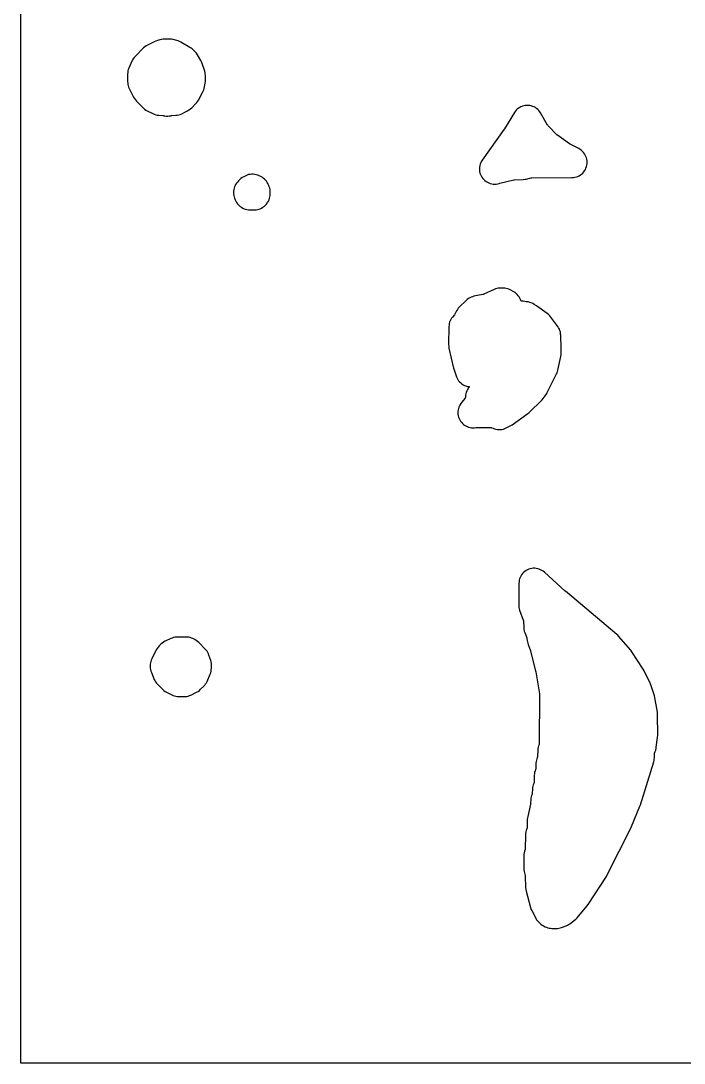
# Model space of a CAD drawing. Header units: millimetres. Extents: x 0 to 300, y 0 to 300.
# Drawn here: x 0 to 108.8, y 0 to 171 of the extents above; entities that cross this region are included whole.
import ezdxf

# ---------------------------------------------------------------- set-up
doc = ezdxf.new("R2010")
doc.units = ezdxf.units.MM
doc.layers.add('CUT', color=7, linetype='CONTINUOUS')

msp = doc.modelspace()

# ---------------------------------------------------------------- linework, layer by layer
at = {"layer": 'CUT'}
for points in [[(0.0029, 0.0029), (0, 0.0614), (0, 299.9386), (0.0029, 299.9971), (0.0614, 300), (299.9021, 300), (299.9605, 299.9971), (299.9634, 299.9386), (299.9634, 0.0614), (299.9605, 0.0029), (299.9021, 0), (0.0614, 0)], [(18.9498, 157.8203), (20.1017, 156.6666), (20.2956, 156.4917), (20.5067, 156.338), (20.7326, 156.2071), (21.6249, 155.7509), (21.8649, 155.6437), (22.1148, 155.5623), (22.3718, 155.5076), (22.6332, 155.4802), (23.2782, 155.4466), (23.2951, 155.4454), (23.3303, 155.4405), (23.4362, 155.4161), (23.4366, 155.418), (23.5958, 155.3825), (23.8435, 155.3527), (24.093, 155.3478), (24.3418, 155.3677), (24.5873, 155.4124), (24.7001, 155.4388), (24.7332, 155.4433), (24.7506, 155.4446), (25.3987, 155.4752), (25.6506, 155.4999), (25.8987, 155.55), (26.1404, 155.6249), (26.3733, 155.7238), (27.0063, 156.0314), (27.2148, 156.1453), (27.5498, 156.3495), (27.794, 156.5191), (28.0164, 156.7164), (28.6938, 157.3939), (28.8596, 157.5769), (29.0065, 157.7753), (29.1331, 157.9873), (29.7989, 159.2386), (29.8999, 159.4521), (29.9803, 159.6742), (30.0393, 159.9028), (30.2207, 160.7731), (30.2628, 161.054), (30.2728, 161.338), (30.2582, 162.0023), (30.2419, 162.238), (30.2034, 162.4711), (30.1431, 162.6996), (29.7487, 163.9499), (29.6423, 164.2282), (29.5036, 164.4919), (28.9415, 165.4211), (28.7758, 165.6621), (28.583, 165.8821), (28.2515, 166.2184), (28.0882, 166.37), (27.912, 166.5064), (27.7244, 166.6266), (26.2229, 167.4967), (26.0098, 167.6069), (25.7871, 167.6962), (25.557, 167.7636), (24.9777, 167.9037), (24.6821, 167.9566), (24.3822, 167.9737), (23.6193, 167.9713), (23.3222, 167.9526), (23.0295, 167.8988), (22.3833, 167.7396), (22.109, 167.6551), (21.8463, 167.5397), (20.7648, 166.9888), (20.5395, 166.8588), (20.3288, 166.706), (20.1352, 166.5322), (18.7242, 165.1264), (18.5651, 164.9521), (18.4231, 164.7637), (18.2995, 164.5627), (18.1955, 164.3509), (17.711, 163.235), (17.6212, 162.9953), (17.5564, 162.7476), (17.5173, 162.4946), (17.5043, 162.2389), (17.5045, 161.0063), (17.5154, 160.7738), (17.5479, 160.5432), (17.6017, 160.3167), (17.6763, 160.0961), (17.7712, 159.8834), (18.4856, 158.4632), (18.6172, 158.2329), (18.7726, 158.0177)], [(75.2734, 146.0053), (75.354, 145.7693), (75.4578, 145.5425), (75.5836, 145.3271), (75.7303, 145.1254), (75.8963, 144.9393), (76.08, 144.7707), (76.2796, 144.6212), (76.4932, 144.4923), (76.7185, 144.3854), (76.9533, 144.3014), (77.1953, 144.2412), (77.4422, 144.2055), (77.6913, 144.1945), (77.9403, 144.2084), (78.1867, 144.2471), (78.428, 144.3101), (78.4322, 144.3114), (78.5101, 144.3332), (80.8297, 144.9024), (80.8504, 144.9069), (80.937, 144.9186), (80.9582, 144.9198), (82.3704, 144.9591), (82.6138, 144.9778), (82.8543, 145.0202), (83.6638, 145.2039), (83.6849, 145.2081), (83.7733, 145.2183), (83.7948, 145.2191), (90.3556, 145.263), (90.6008, 145.2767), (90.8436, 145.3144), (91.0814, 145.3758), (91.3121, 145.4602), (91.5334, 145.5668), (91.7432, 145.6947), (91.9394, 145.8425), (92.1201, 146.0088), (92.2837, 146.1921), (92.4285, 146.3906), (92.5531, 146.6023), (92.6563, 146.8252), (92.7371, 147.0572), (92.7948, 147.2959), (92.8288, 147.5392), (92.8387, 147.7847), (92.8245, 148.0299), (92.7863, 148.2726), (92.7245, 148.5103), (92.6396, 148.7409), (92.5325, 148.9619), (92.4043, 149.1714), (92.2561, 149.3674), (92.0894, 149.5478), (91.9057, 149.711), (91.7085, 149.8696), (91.4856, 150.0296), (91.2465, 150.1642), (90.0635, 150.7471), (90.0589, 150.7494), (89.9931, 150.7881), (89.9782, 150.7981), (87.9701, 152.2106), (87.9551, 152.2217), (87.8965, 152.2718), (87.8832, 152.2849), (86.4577, 153.7543), (86.4416, 153.772), (86.3816, 153.8509), (86.3689, 153.8712), (85.2034, 155.8657), (85.0694, 156.0711), (84.9159, 156.2625), (84.7444, 156.4379), (84.5566, 156.5956), (84.3542, 156.7341), (84.1392, 156.8522), (83.9136, 156.9486), (83.6797, 157.0224), (83.4397, 157.073), (83.1959, 157.0998), (82.9506, 157.1026), (82.7063, 157.0813), (82.4652, 157.0362), (82.2296, 156.9677), (82.002, 156.8764), (81.7843, 156.7633), (81.5788, 156.6294), (81.3874, 156.476), (81.212, 156.3045), (81.0542, 156.1167), (80.9156, 155.9144), (79.2988, 153.2864), (79.2766, 153.2516), (79.2533, 153.2176), (75.6402, 148.1448), (75.5059, 147.9347), (75.3931, 147.7123), (75.303, 147.4797), (75.2366, 147.2393), (75.1945, 146.9935), (75.177, 146.7447), (75.1845, 146.4954), (75.2167, 146.2481)], [(35.0341, 141.8725), (35.1355, 141.6212), (35.241, 141.3932), (35.3689, 141.177), (35.5178, 140.9748), (35.6862, 140.7885), (35.7764, 140.6983), (35.959, 140.5329), (36.157, 140.3863), (36.3685, 140.2598), (36.5913, 140.1548), (36.8235, 140.0722), (37.0627, 140.0129), (37.3065, 139.9774), (37.5526, 139.9661), (38.3127, 139.9687), (38.5547, 139.9813), (38.7945, 140.0172), (39.0296, 140.0762), (39.2579, 140.1577), (39.4772, 140.261), (39.6855, 140.385), (39.8808, 140.5285), (40.0613, 140.6903), (40.2253, 140.8689), (40.3712, 141.0624), (40.4638, 141.1987), (40.5928, 141.41), (40.7003, 141.6332), (40.7851, 141.8658), (40.8465, 142.1057), (40.8839, 142.3505), (40.8968, 142.5978), (40.8976, 142.8586), (40.8881, 143.0839), (40.8583, 143.3073), (40.8085, 143.5272), (40.7391, 143.7417), (40.6507, 143.949), (40.4949, 144.2729), (40.3826, 144.4808), (40.2511, 144.6771), (40.1017, 144.8602), (39.9357, 145.0283), (39.7545, 145.18), (39.5598, 145.314), (39.3534, 145.4289), (39.0837, 145.5627), (38.8497, 145.6644), (38.6066, 145.7416), (38.3569, 145.7937), (38.1031, 145.82), (37.848, 145.8203), (37.5942, 145.7947), (37.3443, 145.7433), (37.101, 145.6667), (36.8667, 145.5657), (36.5392, 145.4042), (36.3074, 145.2742), (36.0907, 145.1203), (35.8915, 144.9442), (35.6719, 144.7282), (35.4968, 144.5371), (35.3424, 144.3289), (35.2104, 144.1058), (35.138, 143.9675), (35.0368, 143.7494), (34.9571, 143.5226), (34.8995, 143.2892), (34.8645, 143.0513), (34.8526, 142.8112), (34.8638, 142.5711), (34.8981, 142.3331), (34.955, 142.0995)], [(70.1442, 117.5654), (70.1932, 117.2669), (70.9339, 114.005), (71.022, 113.7053), (71.4253, 112.5946), (71.5212, 112.3665), (71.6391, 112.1489), (71.778, 111.9441), (71.9364, 111.7541), (72.1129, 111.5806), (72.3056, 111.4254), (72.5128, 111.29), (72.7323, 111.1758), (72.962, 111.0838), (73.1997, 111.015), (73.443, 110.97), (73.5447, 110.9615), (73.4724, 110.8816), (73.3283, 110.6874), (73.2037, 110.4802), (73.0996, 110.2619), (73.0171, 110.0347), (72.957, 109.8004), (72.9197, 109.5615), (72.9057, 109.3201), (72.9053, 109.2693), (72.8883, 109.2132), (72.8619, 109.1385), (72.8556, 109.1219), (72.8403, 109.0886), (72.8195, 109.0588), (72.8083, 109.0448), (72.2881, 108.4256), (72.1163, 108.1954), (71.9721, 107.9471), (71.921, 107.8462), (71.8225, 107.6259), (71.7457, 107.3972), (71.6913, 107.1621), (71.6598, 106.9228), (71.6516, 106.6817), (71.6666, 106.4408), (71.7048, 106.2025), (71.7657, 105.9691), (71.8489, 105.7425), (71.9536, 105.5251), (72.0787, 105.3188), (72.2232, 105.1254), (72.3856, 104.947), (72.5644, 104.785), (72.7581, 104.641), (72.9647, 104.5163), (73.1824, 104.4122), (73.4091, 104.3295), (73.6427, 104.269), (73.8811, 104.2314), (74.122, 104.2169), (74.3631, 104.2258), (74.5953, 104.2568), (74.6373, 104.2605), (74.6559, 104.2608), (77.1057, 104.2448), (77.1259, 104.2441), (77.1674, 104.2396), (77.2071, 104.2267), (77.2258, 104.219), (77.4183, 104.1339), (77.6491, 104.0453), (77.8874, 103.9799), (78.131, 103.9384), (78.3776, 103.9211), (78.6246, 103.9282), (78.8698, 103.9597), (79.1106, 104.0153), (79.3448, 104.0944), (79.57, 104.1962), (80.234, 104.5368), (80.5384, 104.7214), (83.1207, 106.5514), (83.2751, 106.6701), (83.4198, 106.8004), (85.342, 108.673), (85.4933, 108.8341), (85.6298, 109.0079), (86.1125, 109.6818), (86.2222, 109.8486), (86.3182, 110.0236), (87.8327, 113.0662), (87.9175, 113.2559), (87.9862, 113.452), (88.0384, 113.6531), (88.524, 115.9043), (88.5689, 116.1941), (88.5796, 116.4871), (88.5619, 117.2779), (88.562, 117.3033), (88.5139, 119.4322), (88.5039, 119.5691), (88.4956, 119.6832), (88.4955, 119.6835), (88.4955, 119.6838), (88.4713, 119.8216), (88.4519, 119.9318), (88.4518, 119.932), (88.4518, 119.9323), (88.4127, 120.0708), (88.3834, 120.1747), (88.3834, 120.1749), (88.3833, 120.1751), (88.3278, 120.3157), (88.2908, 120.4095), (88.2907, 120.4096), (88.2907, 120.4097), (88.2135, 120.5591), (88.175, 120.6338), (88.1749, 120.6338), (88.1749, 120.6339), (88.0371, 120.8452), (86.9166, 122.3876), (86.7372, 122.607), (86.5342, 122.8048), (86.3102, 122.9783), (84.5256, 124.205), (84.1607, 124.4559), (83.9331, 124.595), (83.692, 124.7092), (83.4401, 124.7969), (83.1802, 124.8574), (82.9154, 124.8898), (82.9073, 124.8903), (82.862, 124.9026), (82.6181, 124.9558), (82.3701, 124.9844), (82.1205, 124.9882), (82.0224, 124.9798), (82.0152, 125.0112), (81.9358, 125.2461), (81.8336, 125.472), (81.7095, 125.6866), (81.5647, 125.888), (81.4007, 126.0739), (81.2191, 126.2427), (81.0216, 126.3927), (80.8103, 126.5224), (80.2473, 126.8306), (80.0332, 126.9348), (79.8102, 127.0183), (79.5802, 127.0801), (79.3454, 127.1197), (79.1078, 127.1369), (78.7298, 127.1461), (78.5, 127.1411), (78.2716, 127.115), (78.0466, 127.0681), (77.8269, 127.0007), (77.6142, 126.9134), (75.9008, 126.1161), (75.879, 126.1068), (75.7844, 126.0761), (75.7613, 126.0708), (74.2913, 125.7847), (74.0543, 125.7265), (73.8241, 125.6454), (73.6029, 125.5422), (73.3928, 125.418), (73.1959, 125.2739), (73.0139, 125.1113), (71.8918, 124.0053), (71.7216, 123.8197), (71.5709, 123.6179), (71.4413, 123.402), (71.1498, 122.8558), (71.1399, 122.8384), (71.0931, 122.7689), (71.0806, 122.7532), (70.7667, 122.3768), (70.6212, 122.1841), (70.495, 121.9783), (70.3892, 121.7613), (70.3049, 121.5351), (70.2427, 121.3018), (70.2034, 121.0636), (70.1872, 120.8227), (70.1316, 117.8675)], [(82.9594, 69.7669), (82.9699, 69.7305), (82.977, 69.6931), (82.9791, 69.6758), (83.0101, 69.3523), (83.043, 69.1218), (83.0973, 68.8953), (83.1724, 68.6749), (83.5198, 67.7925), (83.5463, 67.7181), (83.5679, 67.6422), (84.405, 64.291), (84.4164, 64.2413), (84.4256, 64.1911), (85.0106, 60.5833), (85.0113, 60.5779), (85.018, 60.4979), (85.0184, 60.4791), (84.9884, 52.4194), (84.9878, 52.3979), (84.9826, 52.3531), (84.9726, 52.3092), (84.9661, 52.2887), (84.8873, 52.0631), (84.8172, 51.8245), (84.7711, 51.5801), (84.7496, 51.3323), (84.7111, 50.2939), (84.71, 50.276), (84.7051, 50.2388), (84.6937, 50.2034), (84.6869, 50.1866), (84.6612, 50.1267), (84.5796, 49.9097), (84.5186, 49.686), (84.4785, 49.4577), (84.4598, 49.2266), (84.4279, 48.3074), (84.4269, 48.2893), (84.4221, 48.2519), (84.4104, 48.2159), (84.4037, 48.1991), (84.3807, 48.1459), (84.2984, 47.9269), (84.2369, 47.7011), (84.1968, 47.4706), (84.1784, 47.2374), (84.1393, 46.0117), (84.1382, 45.9928), (84.1331, 45.9535), (84.1205, 45.916), (84.1132, 45.8986), (84.1044, 45.879), (84.018, 45.659), (83.9528, 45.4319), (83.9093, 45.1996), (83.8879, 44.9643), (83.8597, 44.3124), (83.8585, 44.2944), (83.8534, 44.2571), (83.8417, 44.2218), (83.8348, 44.2049), (83.8085, 44.1449), (83.7257, 43.9293), (83.6632, 43.707), (83.6214, 43.4799), (83.6008, 43.2499), (83.5722, 42.5866), (83.571, 42.5688), (83.561, 42.4948), (83.5574, 42.4774), (83.099, 40.4778), (83.0557, 40.2342), (83.0367, 39.9876), (82.999, 38.6126), (82.998, 38.5935), (82.993, 38.5538), (82.9842, 38.5148), (82.9786, 38.4966), (82.8706, 38.1723), (82.8025, 37.927), (82.7598, 37.676), (82.7428, 37.422), (82.7072, 35.1808), (82.7064, 35.1612), (82.7017, 35.1205), (82.6928, 35.0804), (82.6872, 35.0617), (82.5888, 34.7623), (82.5199, 34.5085), (82.4781, 34.249), (82.4638, 33.9865), (82.4597, 31.9366), (82.4713, 31.6912), (82.5069, 31.4482), (82.5662, 31.2098), (82.6934, 30.788), (82.6981, 30.771), (82.7056, 30.7346), (82.7097, 30.6975), (82.7104, 30.6804), (82.7489, 28.8285), (82.7733, 28.5283), (82.8337, 28.2332), (83.554, 25.5458), (83.6406, 25.2822), (83.7559, 25.0298), (84.4241, 23.7588), (84.5598, 23.531), (84.7188, 23.3188), (84.8993, 23.1247), (85.0717, 22.9581), (85.2582, 22.7949), (85.46, 22.6509), (85.675, 22.5276), (85.9704, 22.3772), (86.1778, 22.2832), (86.3928, 22.2085), (86.6138, 22.1537), (86.8388, 22.1192), (87.066, 22.1053), (87.7322, 22.095), (87.971, 22.1027), (88.208, 22.1331), (88.4409, 22.1861), (88.6678, 22.2611), (89.4042, 22.5441), (89.6108, 22.6344), (89.8085, 22.7429), (89.9955, 22.8688), (90.77, 23.4425), (90.9887, 23.6247), (91.1853, 23.8306), (92.8155, 25.7451), (93.008, 26.0032), (96.0174, 30.632), (96.1571, 30.8759), (100.0542, 38.6632), (100.1262, 38.8206), (101.5039, 42.1275), (101.5859, 42.3547), (103.7606, 49.4335), (103.8141, 49.6382), (103.8501, 49.8468), (103.8684, 50.0576), (103.9044, 50.8738), (103.9056, 50.8917), (103.9107, 50.929), (103.9224, 50.9643), (103.9293, 50.9811), (104.0018, 51.1467), (104.0853, 51.3644), (104.1481, 51.5889), (104.1898, 51.8183), (104.4054, 53.4305), (104.4274, 53.7785), (104.4049, 57.1626), (104.3941, 57.3794), (104.3644, 57.5945), (103.8788, 60.2574), (103.7894, 60.6043), (103.3101, 62.0327), (103.1791, 62.3493), (102.181, 64.3589), (102.0394, 64.6073), (100.1983, 67.4458), (99.9947, 67.7174), (97.9958, 70.037), (97.8593, 70.1832), (97.7115, 70.318), (89.2801, 77.4119), (89.2684, 77.422), (89.243, 77.4445), (85.8416, 80.5321), (85.6486, 80.6905), (85.4407, 80.8288), (85.22, 80.9457), (84.9888, 81.0401), (84.7493, 81.1108), (84.504, 81.1574), (84.2553, 81.1792), (84.0056, 81.1761), (83.7574, 81.1482), (83.5133, 81.0956), (83.2757, 81.0189), (83.0469, 80.9189), (82.8292, 80.7965), (82.6248, 80.6531), (82.4357, 80.4899), (82.2638, 80.3088), (82.1109, 80.1114), (81.9785, 79.8997), (81.8678, 79.6758), (81.78, 79.4421), (81.7159, 79.2007), (81.6763, 78.9542), (81.6614, 78.7049), (81.6279, 75.2025), (81.6356, 74.9805), (81.663, 74.7601), (81.7099, 74.543), (81.7759, 74.3309), (82.3707, 72.6805), (82.3767, 72.6624), (82.3865, 72.6237), (82.3925, 72.5842), (82.394, 72.5652), (82.4543, 71.4094), (82.4825, 71.1437), (82.5388, 70.8826), (82.6227, 70.629), (82.9533, 69.7837)], [(22.3941, 62.1824), (23.253, 61.3172), (23.4514, 61.1377), (23.6678, 60.9804), (23.8998, 60.8471), (24.7739, 60.4054), (24.9841, 60.3111), (25.2021, 60.2365), (25.426, 60.1824), (25.6539, 60.149), (25.8839, 60.1368), (26.7533, 60.1307), (26.9851, 60.1399), (27.2149, 60.1704), (27.441, 60.2222), (27.6613, 60.2947), (27.8739, 60.3872), (28.8139, 60.8494), (29.0524, 60.9834), (29.2748, 61.1426), (29.4785, 61.3251), (30.0002, 61.8468), (30.1589, 62.0212), (30.3005, 62.2099), (30.4237, 62.411), (30.5273, 62.6229), (31.0356, 63.799), (31.1228, 64.032), (31.1864, 64.2726), (31.2258, 64.5183), (31.2405, 64.7667), (31.2454, 65.2727), (31.2334, 65.5428), (31.1923, 65.8099), (31.1226, 66.0711), (30.8416, 66.9334), (30.759, 67.1518), (30.6563, 67.3616), (30.5345, 67.561), (30.3946, 67.748), (30.2378, 67.9212), (29.1697, 68.996), (28.9666, 69.1791), (28.7448, 69.3389), (28.5069, 69.4736), (28.1857, 69.6328), (27.9763, 69.7249), (27.7593, 69.7975), (27.5366, 69.85), (27.31, 69.8819), (27.0815, 69.8929), (25.6713, 69.8964), (25.4459, 69.8868), (25.2223, 69.8569), (25.0024, 69.807), (24.7878, 69.7374), (24.5803, 69.6488), (23.6346, 69.1934), (23.3936, 69.0605), (23.1687, 68.902), (22.9626, 68.7196), (22.6719, 68.4325), (22.4903, 68.2326), (22.3313, 68.0143), (22.1968, 67.7802), (21.4589, 66.318), (21.3648, 66.1081), (21.2904, 65.8904), (21.2364, 65.6668), (21.2031, 65.4392), (21.1909, 65.2094), (21.1899, 65.0745), (21.2014, 64.8166), (21.2394, 64.5613), (21.3036, 64.3112), (21.3932, 64.0692), (21.8718, 62.9561), (21.9745, 62.7451), (22.0965, 62.5447), (22.2368, 62.3566)]]:
    msp.add_lwpolyline(points, close=True, dxfattribs=at)

doc.saveas('drawing.dxf')
